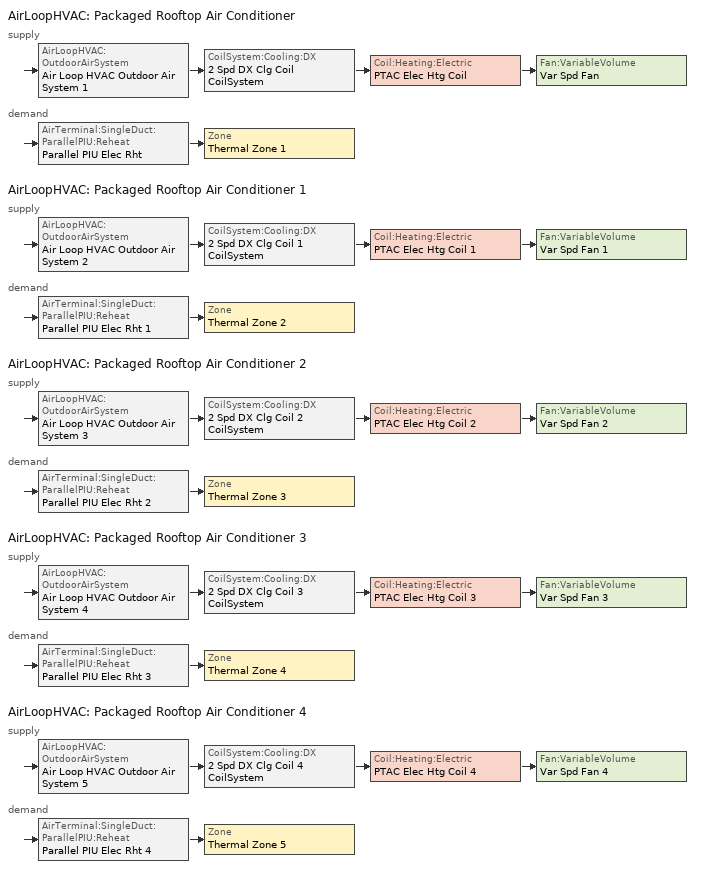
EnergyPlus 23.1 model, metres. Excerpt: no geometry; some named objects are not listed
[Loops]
AirLoopHVAC 'Packaged Rooftop Air Conditioner'
 supply: AirLoopHVAC:OutdoorAirSystem 'Air Loop HVAC Outdoor Air System 1' > CoilSystem:Cooling:DX '2 Spd DX Clg Coil CoilSystem' > Coil:Heating:Electric 'PTAC Elec Htg Coil' > Fan:VariableVolume 'Var Spd Fan'
 demand: AirTerminal:SingleDuct:ParallelPIU:Reheat 'Parallel PIU Elec Rht' > Zone 'Thermal Zone 1'
AirLoopHVAC 'Packaged Rooftop Air Conditioner 1'
 supply: AirLoopHVAC:OutdoorAirSystem 'Air Loop HVAC Outdoor Air System 2' > CoilSystem:Cooling:DX '2 Spd DX Clg Coil 1 CoilSystem' > Coil:Heating:Electric 'PTAC Elec Htg Coil 1' > Fan:VariableVolume 'Var Spd Fan 1'
 demand: AirTerminal:SingleDuct:ParallelPIU:Reheat 'Parallel PIU Elec Rht 1' > Zone 'Thermal Zone 2'
AirLoopHVAC 'Packaged Rooftop Air Conditioner 2'
 supply: AirLoopHVAC:OutdoorAirSystem 'Air Loop HVAC Outdoor Air System 3' > CoilSystem:Cooling:DX '2 Spd DX Clg Coil 2 CoilSystem' > Coil:Heating:Electric 'PTAC Elec Htg Coil 2' > Fan:VariableVolume 'Var Spd Fan 2'
 demand: AirTerminal:SingleDuct:ParallelPIU:Reheat 'Parallel PIU Elec Rht 2' > Zone 'Thermal Zone 3'
AirLoopHVAC 'Packaged Rooftop Air Conditioner 3'
 supply: AirLoopHVAC:OutdoorAirSystem 'Air Loop HVAC Outdoor Air System 4' > CoilSystem:Cooling:DX '2 Spd DX Clg Coil 3 CoilSystem' > Coil:Heating:Electric 'PTAC Elec Htg Coil 3' > Fan:VariableVolume 'Var Spd Fan 3'
 demand: AirTerminal:SingleDuct:ParallelPIU:Reheat 'Parallel PIU Elec Rht 3' > Zone 'Thermal Zone 4'
AirLoopHVAC 'Packaged Rooftop Air Conditioner 4'
 supply: AirLoopHVAC:OutdoorAirSystem 'Air Loop HVAC Outdoor Air System 5' > CoilSystem:Cooling:DX '2 Spd DX Clg Coil 4 CoilSystem' > Coil:Heating:Electric 'PTAC Elec Htg Coil 4' > Fan:VariableVolume 'Var Spd Fan 4'
 demand: AirTerminal:SingleDuct:ParallelPIU:Reheat 'Parallel PIU Elec Rht 4' > Zone 'Thermal Zone 5'
[ZoneControl:Thermostat] Temperature Difference Between Cutout And Setpoint {deltaC}=0
Name | Zone or ZoneList | Control Type Schedule | Control 1
Thermal Zone 1 Thermostat | Thermal Zone 1 | Thermal Zone 1 Thermostat Schedule | Thermostat Setpoint Dual Setpoint 1
Thermal Zone 2 Thermostat | Thermal Zone 2 | Thermal Zone 2 Thermostat Schedule | Thermostat Setpoint Dual Setpoint 2
Thermal Zone 3 Thermostat | Thermal Zone 3 | Thermal Zone 3 Thermostat Schedule | Thermostat Setpoint Dual Setpoint 3
Thermal Zone 4 Thermostat | Thermal Zone 4 | Thermal Zone 4 Thermostat Schedule | Thermostat Setpoint Dual Setpoint 4
Thermal Zone 5 Thermostat | Thermal Zone 5 | Thermal Zone 5 Thermostat Schedule | Thermostat Setpoint Dual Setpoint 5
[ThermostatSetpoint:DualSetpoint] Heating Setpoint Temperature Schedule=HAVC-HOT; Cooling Setpoint Temperature Schedule=HAVC-COOL
Thermostat Setpoint Dual Setpoint 1; Thermostat Setpoint Dual Setpoint 2; Thermostat Setpoint Dual Setpoint 3; Thermostat Setpoint Dual Setpoint 4; Thermostat Setpoint Dual Setpoint 5
[AirTerminal:SingleDuct:ParallelPIU:Reheat] Availability Schedule=Always On Discrete hvac_library; Maximum Primary Air Flow Rate {m3/s}=Autosize; Maximum Secondary Air Flow Rate {m3/s}=Autosize; Minimum Primary Air Flow Fraction=Autosize; Fan On Flow Fraction=Autosize; Maximum Hot Water or Steam Flow Rate {m3/s}=Autosize; Minimum Hot Water or Steam Flow Rate {m3/s}=0; Convergence Tolerance=0.001
Name | Fan | Reheat Coil
Parallel PIU Elec Rht | Parallel PIU Elec Rht Fan | Parallel PIU Elec Rht Coil
Parallel PIU Elec Rht 1 | Parallel PIU Elec Rht Fan 1 | Parallel PIU Elec Rht Coil 1
Parallel PIU Elec Rht 2 | Parallel PIU Elec Rht Fan 2 | Parallel PIU Elec Rht Coil 2
Parallel PIU Elec Rht 3 | Parallel PIU Elec Rht Fan 3 | Parallel PIU Elec Rht Coil 3
Parallel PIU Elec Rht 4 | Parallel PIU Elec Rht Fan 4 | Parallel PIU Elec Rht Coil 4
[Coil:Heating:Electric] Availability Schedule=Always On Discrete hvac_library; Efficiency=1; Nominal Capacity {W}=Autosize
Parallel PIU Elec Rht Coil; Parallel PIU Elec Rht Coil 1; Parallel PIU Elec Rht Coil 2; Parallel PIU Elec Rht Coil 3; Parallel PIU Elec Rht Coil 4; PTAC Elec Htg Coil; PTAC Elec Htg Coil 1; PTAC Elec Htg Coil 2; PTAC Elec Htg Coil 3; PTAC Elec Htg Coil 4
[Fan:ConstantVolume] Fan Total Efficiency=0.7; Pressure Rise {Pa}=300; Maximum Flow Rate {m3/s}=AutoSize; Motor Efficiency=0.9; Motor In Airstream Fraction=1
Name | Availability Schedule
Parallel PIU Elec Rht Fan | Medium Office Bldg Equip
Parallel PIU Elec Rht Fan 1 | Large Office Bldg Equip
Parallel PIU Elec Rht Fan 2 | Small Office Bldg Equip
Parallel PIU Elec Rht Fan 3 | always close1
Parallel PIU Elec Rht Fan 4 | always close2
[Zone equipment]
Thermal Zone 1: Parallel PIU Elec Rht
Thermal Zone 2: Parallel PIU Elec Rht 1
Thermal Zone 3: Parallel PIU Elec Rht 2
Thermal Zone 4: Parallel PIU Elec Rht 3
Thermal Zone 5: Parallel PIU Elec Rht 4
[Sizing:Zone] Zone Cooling Design Supply Air Temperature Input Method=SupplyAirTemperature; Zone Cooling Design Supply Air Temperature Difference {deltaC}=11.11; Zone Heating Design Supply Air Temperature Input Method=SupplyAirTemperature; Zone Heating Design Supply Air Temperature Difference {deltaC}=11.11; Zone Cooling Design Supply Air Humidity Ratio {kgWater/kgDryAir}=0.0085; Zone Heating Design Supply Air Humidity Ratio {kgWater/kgDryAir}=0.008; Cooling Design Air Flow Method=DesignDay; Cooling Design Air Flow Rate {m3/s}=0; Cooling Minimum Air Flow {m3/s}=0; Cooling Minimum Air Flow Fraction=0; Heating Design Air Flow Method=DesignDay; Heating Design Air Flow Rate {m3/s}=0; Heating Maximum Air Flow {m3/s}=0.141576; Heating Maximum Air Flow Fraction=0.3; Account for Dedicated Outdoor Air System=No; Zone Load Sizing Method=Sensible Load Only No Latent Load; Zone Latent Cooling Design Supply Air Humidity Ratio Input Method=HumidityRatioDifference; Zone Cooling Design Supply Air Humidity Ratio Difference {kgWater/kgDryAir}=0.005; Zone Latent Heating Design Supply Air Humidity Ratio Input Method=HumidityRatioDifference; Zone Humidification Design Supply Air Humidity Ratio Difference {kgWater/kgDryAir}=0.005
Name | Zone Cooling Design Supply Air Temperature {C} | Zone Heating Design Supply Air Temperature {C} | Design Specification Outdoor Air Object | Cooling Minimum Air Flow per Zone Floor Area {m3/s-m2} | Heating Maximum Air Flow per Zone Floor Area {m3/s-m2}
Thermal Zone 1 | 16 | 30 | Thermal Zone 1 DSOA Space List | 0.000856 | 0.00425
Thermal Zone 2 | 16 | 32 | Thermal Zone 2 DSOA Space List | 0.000762 | 0.00526
Thermal Zone 3 | 14 | 28 | Thermal Zone 3 DSOA Space List | 0.0006 | 0.003
Thermal Zone 4 | 18 | 26 | Thermal Zone 4 DSOA Space List | 0.0005 | 0.002032
Thermal Zone 5 | 18 | 26 | Thermal Zone 5 DSOA Space List | 0.0005 | 0.002032
[Controller:MechanicalVentilation] Availability Schedule=Always On Discrete; Demand Controlled Ventilation=No; System Outdoor Air Method=ZoneSum
Name | Zone or ZoneList Name 1 | Design Specification Outdoor Air Object Name 1
Controller Mechanical Ventilation 1 | Thermal Zone 1 | 189.1-2009 - Office - IT_Room - CZ1-3 Ventilation
Controller Mechanical Ventilation 2 | Thermal Zone 2 | 189.1-2009 - Office - OpenOffice - CZ4-8 Ventilation
Controller Mechanical Ventilation 3 | Thermal Zone 3 | 189.1-2009 - Office - BreakRoom - CZ1-3 Ventilation
Controller Mechanical Ventilation 4 | Thermal Zone 4 | 189.1-2009 - Office - Lobby - CZ1-3 Ventilation
Controller Mechanical Ventilation 5 | Thermal Zone 5 | 189.1-2009 - Office - Lobby - CZ4-8 Ventilation
[DesignSpecification:OutdoorAir] Outdoor Air Method=Sum; Outdoor Air Flow per Zone {m3/s}=0; Outdoor Air Flow Air Changes per Hour {1/hr}=0
Name | Outdoor Air Flow per Person {m3/s-person} | Outdoor Air Flow per Zone Floor Area {m3/s-m2}
189.1-2009 - Office - IT_Room - CZ1-3 Ventilation | 0 | 0.000254
189.1-2009 - Office - OpenOffice - CZ4-8 Ventilation | 0.00943895 | 0
189.1-2009 - Office - BreakRoom - CZ1-3 Ventilation; 189.1-2009 - Office - Lobby - CZ1-3 Ventilation; 189.1-2009 - Office - Lobby - CZ4-8 Ventilation | 0.00707921 | 0
[DesignSpecification:OutdoorAir:SpaceList]
Thermal Zone 1 DSOA Space List: Space Name 1=Space 101; Space Design Specification Outdoor Air Object Name 1=189.1-2009 - Office - IT_Room - CZ1-3 Ventilation; Space Name 2=Space 103; Space Design Specification Outdoor Air Object Name 2=189.1-2009 - Office - IT_Room - CZ1-3 Ventilation; Space Name 3=Space 105; Space Design Specification Outdoor Air Object Name 3=189.1-2009 - Office - IT_Room - CZ1-3 Ventilation; Space Name 4=Space 107; Space Design Specification Outdoor Air Object Name 4=189.1-2009 - Office - IT_Room - CZ1-3 Ventilation
Thermal Zone 2 DSOA Space List: Space Name 1=Space 108; Space Design Specification Outdoor Air Object Name 1=189.1-2009 - Office - OpenOffice - CZ4-8 Ventilation; Space Name 2=Space 109; Space Design Specification Outdoor Air Object Name 2=189.1-2009 - Office - OpenOffice - CZ4-8 Ventilation; Space Name 3=Space 111; Space Design Specification Outdoor Air Object Name 3=189.1-2009 - Office - OpenOffice - CZ4-8 Ventilation; Space Name 4=Space 112; Space Design Specification Outdoor Air Object Name 4=189.1-2009 - Office - OpenOffice - CZ4-8 Ventilation; Space Name 5=Space 113; Space Design Specification Outdoor Air Object Name 5=189.1-2009 - Office - OpenOffice - CZ4-8 Ventilation; Space Name 6=Space 114; Space Design Specification Outdoor Air Object Name 6=189.1-2009 - Office - OpenOffice - CZ4-8 Ventilation; Space Name 7=Space 115; Space Design Specification Outdoor Air Object Name 7=189.1-2009 - Office - OpenOffice - CZ4-8 Ventilation; Space Name 8=Space 116; Space Design Specification Outdoor Air Object Name 8=189.1-2009 - Office - OpenOffice - CZ4-8 Ventilation; Space Name 9=Space 117; Space Design Specification Outdoor Air Object Name 9=189.1-2009 - Office - OpenOffice - CZ4-8 Ventilation; Space Name 10=Space 118; Space Design Specification Outdoor Air Object Name 10=189.1-2009 - Office - OpenOffice - CZ4-8 Ventilation
Thermal Zone 3 DSOA Space List: Space Name 1=Space 106; Space Design Specification Outdoor Air Object Name 1=189.1-2009 - Office - BreakRoom - CZ1-3 Ventilation
Thermal Zone 4 DSOA Space List: Space Name 1=Space 119; Space Design Specification Outdoor Air Object Name 1=189.1-2009 - Office - Lobby - CZ1-3 Ventilation; Space Name 2=Space 120; Space Design Specification Outdoor Air Object Name 2=189.1-2009 - Office - Lobby - CZ1-3 Ventilation
Thermal Zone 5 DSOA Space List: Space Name 1=Space 121; Space Design Specification Outdoor Air Object Name 1=189.1-2009 - Office - Lobby - CZ4-8 Ventilation; Space Name 2=Space 122; Space Design Specification Outdoor Air Object Name 2=189.1-2009 - Office - Lobby - CZ4-8 Ventilation
[AirLoopHVAC] Design Supply Air Flow Rate {m3/s}=AutoSize; Design Return Air Flow Fraction of Supply Air Flow=1
Packaged Rooftop Air Conditioner; Packaged Rooftop Air Conditioner 1; Packaged Rooftop Air Conditioner 2; Packaged Rooftop Air Conditioner 3; Packaged Rooftop Air Conditioner 4
[Sizing:System] Type of Load to Size On=Sensible; Design Outdoor Air Flow Rate {m3/s}=Autosize; Central Heating Maximum System Air Flow Ratio=1; Preheat Design Temperature {C}=7; Preheat Design Humidity Ratio {kgWater/kgDryAir}=0.008; Precool Design Temperature {C}=12.8; Precool Design Humidity Ratio {kgWater/kgDryAir}=0.008; Central Cooling Design Supply Air Temperature {C}=12.8; Central Heating Design Supply Air Temperature {C}=40; Type of Zone Sum to Use=NonCoincident; 100% Outdoor Air in Cooling=No; 100% Outdoor Air in Heating=No; Central Cooling Design Supply Air Humidity Ratio {kgWater/kgDryAir}=0.0085; Central Heating Design Supply Air Humidity Ratio {kgWater/kgDryAir}=0.008; Cooling Supply Air Flow Rate Method=DesignDay; Cooling Supply Air Flow Rate {m3/s}=0; Cooling Supply Air Flow Rate Per Floor Area {m3/s-m2}=0.00996765; Cooling Fraction of Autosized Cooling Supply Air Flow Rate=1; Cooling Supply Air Flow Rate Per Unit Cooling Capacity {m3/s-W}=3.94755e-05; Heating Supply Air Flow Rate Method=DesignDay; Heating Supply Air Flow Rate {m3/s}=0; Heating Supply Air Flow Rate Per Floor Area {m3/s-m2}=0.00996765; Heating Fraction of Autosized Heating Supply Air Flow Rate=1; Heating Fraction of Autosized Cooling Supply Air Flow Rate=1; Heating Supply Air Flow Rate Per Unit Heating Capacity {m3/s-W}=3.15882e-05; System Outdoor Air Method=ZoneSum; Zone Maximum Outdoor Air Fraction=1; Cooling Design Capacity Method=CoolingDesignCapacity; Cooling Design Capacity {W}=Autosize; Cooling Design Capacity Per Floor Area {W/m2}=234.7; Fraction of Autosized Cooling Design Capacity=1; Heating Design Capacity Method=HeatingDesignCapacity; Heating Design Capacity {W}=Autosize; Heating Design Capacity Per Floor Area {W/m2}=157; Fraction of Autosized Heating Design Capacity=1; Central Cooling Capacity Control Method=OnOff; Occupant Diversity=Autosize
Packaged Rooftop Air Conditioner; Packaged Rooftop Air Conditioner 1; Packaged Rooftop Air Conditioner 2; Packaged Rooftop Air Conditioner 3; Packaged Rooftop Air Conditioner 4
[Controller:OutdoorAir] Minimum Outdoor Air Flow Rate {m3/s}=0; Maximum Outdoor Air Flow Rate {m3/s}=Autosize; Economizer Control Type=NoEconomizer; Economizer Control Action Type=ModulateFlow; Economizer Maximum Limit Dry-Bulb Temperature {C}=28; Economizer Maximum Limit Enthalpy {J/kg}=64000; Economizer Minimum Limit Dry-Bulb Temperature {C}=-100; Lockout Type=NoLockout; Minimum Limit Type=FixedMinimum; High Humidity Control=No; Control High Indoor Humidity Based on Outdoor Humidity Ratio=Yes; Heat Recovery Bypass Control Type=BypassWhenWithinEconomizerLimits
Name | Mechanical Ventilation Controller
Controller Outdoor Air 1 | Controller Mechanical Ventilation 1
Controller Outdoor Air 2 | Controller Mechanical Ventilation 2
Controller Outdoor Air 3 | Controller Mechanical Ventilation 3
Controller Outdoor Air 4 | Controller Mechanical Ventilation 4
Controller Outdoor Air 5 | Controller Mechanical Ventilation 5
[SetpointManager:MixedAir] Control Variable=Temperature
Node 11 OS Default SPM; Node 12 OS Default SPM; Node 13 OS Default SPM; Node 24 OS Default SPM; Node 25 OS Default SPM; Node 26 OS Default SPM; Node 35 OS Default SPM; Node 36 OS Default SPM; Node 37 OS Default SPM; Node 52 OS Default SPM; Node 53 OS Default SPM; Node 54 OS Default SPM; Node 63 OS Default SPM; Node 64 OS Default SPM; Node 65 OS Default SPM
[CoilSystem:Cooling:DX] Availability Schedule=Always On Discrete hvac_library
Name | Cooling Coil
2 Spd DX Clg Coil CoilSystem | 2 Spd DX Clg Coil
2 Spd DX Clg Coil 1 CoilSystem | 2 Spd DX Clg Coil 1
2 Spd DX Clg Coil 2 CoilSystem | 2 Spd DX Clg Coil 2
2 Spd DX Clg Coil 3 CoilSystem | 2 Spd DX Clg Coil 3
2 Spd DX Clg Coil 4 CoilSystem | 2 Spd DX Clg Coil 4
[Coil:Cooling:DX:TwoSpeed] Availability Schedule=Always On Discrete hvac_library; High Speed Gross Rated Total Cooling Capacity {W}=Autosize; High Speed Rated Sensible Heat Ratio=Autosize; High Speed Gross Rated Cooling COP {W/W}=3; High Speed Rated Air Flow Rate {m3/s}=Autosize; Unit Internal Static Air Pressure {Pa}=773.3; Total Cooling Capacity Function of Temperature Curve=OS:Curve:Biquadratic 25; Total Cooling Capacity Function of Flow Fraction Curve=OS:Curve:Quadratic 20; Energy Input Ratio Function of Temperature Curve=OS:Curve:Biquadratic 22; Energy Input Ratio Function of Flow Fraction Curve=OS:Curve:Quadratic 21; Part Load Fraction Correlation Curve=OS:Curve:Quadratic 22; Low Speed Gross Rated Total Cooling Capacity {W}=Autosize; Low Speed Gross Rated Sensible Heat Ratio=0.69; Low Speed Gross Rated Cooling COP {W/W}=3; Low Speed Rated Air Flow Rate {m3/s}=Autosize; Low Speed Total Cooling Capacity Function of Temperature Curve=OS:Curve:Biquadratic 23; Low Speed Energy Input Ratio Function of Temperature Curve=OS:Curve:Biquadratic 24; Condenser Type=AirCooled; Minimum Outdoor Dry-Bulb Temperature for Compressor Operation {C}=-25; High Speed Evaporative Condenser Effectiveness=0; High Speed Evaporative Condenser Air Flow Rate {m3/s}=Autosize; High Speed Evaporative Condenser Pump Rated Power Consumption {W}=Autosize; Low Speed Evaporative Condenser Effectiveness=0; Low Speed Evaporative Condenser Air Flow Rate {m3/s}=Autosize; Low Speed Evaporative Condenser Pump Rated Power Consumption {W}=Autosize; Basin Heater Capacity {W/K}=10; Basin Heater Setpoint Temperature {C}=2
2 Spd DX Clg Coil; 2 Spd DX Clg Coil 1; 2 Spd DX Clg Coil 2; 2 Spd DX Clg Coil 3; 2 Spd DX Clg Coil 4
[Fan:VariableVolume] Fan Total Efficiency=0.6045; Pressure Rise {Pa}=500; Maximum Flow Rate {m3/s}=AutoSize; Fan Power Minimum Flow Rate Input Method=FixedFlowRate; Fan Power Minimum Flow Fraction=0; Fan Power Minimum Air Flow Rate {m3/s}=0; Motor Efficiency=0.93; Motor In Airstream Fraction=1; Fan Power Coefficient 1=0.0407599; Fan Power Coefficient 2=0.088045; Fan Power Coefficient 3=-0.0729261; Fan Power Coefficient 4=0.94374; Fan Power Coefficient 5=0
Name | Availability Schedule
Var Spd Fan | Medium Office Bldg Equip
Var Spd Fan 1 | Large Office Bldg Equip
Var Spd Fan 2 | Small Office Bldg Equip
Var Spd Fan 3 | always close1
Var Spd Fan 4 | always close2
[SetpointManager:SingleZone:Reheat] Control Variable=Temperature; Minimum Supply Air Temperature {C}=-99; Maximum Supply Air Temperature {C}=99
Name | Control Zone
Setpoint Manager Single Zone Reheat 1 | Thermal Zone 1
Setpoint Manager Single Zone Reheat 2 | Thermal Zone 2
Setpoint Manager Single Zone Reheat 3 | Thermal Zone 3
Setpoint Manager Single Zone Reheat 4 | Thermal Zone 4
Setpoint Manager Single Zone Reheat 5 | Thermal Zone 5
[Schedule:Day:Interval]
Large Office HtgSetp Rule 1 Day Schedule 1: No, 06:00, 15.6, 20:00, 21, 24:00, 16.3631
Large Office HtgSetp Default Schedule 1: No, 06:00, 16, 22:00, 21, 24:00, 15.6
Large Office HtgSetp Rule 2 Day Schedule 1: No, 06:00, 15.6, 18:00, 21, 24:00, 15.6
Large Office HtgSetp Summer Design Day 1: No, 24:00, 17.1297
Large Office HtgSetp Winter Design Day 1: No, 04:00, 18.0462, 22:00, 21, 24:00, 18.50775
Large Office ClgSetp Rule 1 Day Schedule 1: No, 06:00, 26.7, 17:00, 24.4638, 24:00, 26.7
Large Office ClgSetp Default Schedule 1: No, 06:00, 30, 22:00, 24, 24:00, 30
Large Office ClgSetp Rule 2 Day Schedule 1: No, 06:00, 26.7, 18:00, 24, 24:00, 26.7
Large Office ClgSetp Summer Design Day 1: No, 06:00, 26.7, 22:00, 21.4188, 24:00, 26.7
Large Office ClgSetp Winter Design Day 1: No, 24:00, 26.7
Medium Office Bldg Equip Rule 1 Day Schedule; Large Office Bldg Equip Rule 1 Day Schedule; Small Office Bldg Equip Rule 1 Day Schedule: No, 24:00, 0.3
Medium Office Bldg Equip Default Schedule: No, 08:00, 0.4, 12:00, 0.841762, 13:00, 0.8, 17:00, 0.870333, 18:00, 0.8, 20:00, 0.6, 22:00, 0.5, 24:00, 0.4
Medium Office Bldg Equip Rule 2 Day Schedule; Large Office Bldg Equip Rule 2 Day Schedule: No, 06:00, 0.3, 08:00, 0.4, 14:00, 0.5, 17:00, 0.35, 24:00, 0.3
Medium Office Bldg Equip Summer Design Day; Large Office Bldg Equip Summer Design Day; Small Office Bldg Equip Summer Design Day; Office Infil Quarter On Rule 1 Day Schedule 1; Office Infil Quarter On Rule 1 Day Schedule 2: No, 24:00, 1
Medium Office Bldg Equip Winter Design Day; Large Office Bldg Equip Winter Design Day; Small Office Bldg Equip Winter Design Day: No, 24:00, 0
Large Office Bldg Equip Default Schedule: No, 08:00, 0.4, 12:00, 0.9, 13:00, 0.865937, 17:00, 0.9, 18:00, 0.8, 20:00, 0.6, 22:00, 0.5, 24:00, 0.4
Small Office Bldg Equip Default Schedule: No, 08:00, 0.4, 12:00, 0.69671, 13:00, 0.703304, 17:00, 0.69671, 18:00, 0.5, 24:00, 0.4
Small Office Bldg Equip Rule 2 Day Schedule: No, 06:00, 0.3, 08:00, 0.4, 12:00, 0.5, 17:00, 0.35, 24:00, 0.3
Office Infil Quarter On Default Schedule 1: No, 08:00, 0.0022209, 20:00, 0.573636, 24:00, 0
Office Infil Quarter On Rule 2 Day Schedule 1; Office Infil Quarter On Winter Design Day 1; Office Infil Quarter On Rule 2 Day Schedule 2; Office Infil Quarter On Winter Design Day 2: No, 06:00, 1, 18:00, 0.25, 24:00, 1
Office Infil Quarter On Summer Design Day 1; Office Infil Quarter On Summer Design Day 2: No, 06:00, 1, 22:00, 0.25, 24:00, 1
Office Infil Quarter On Default Schedule 2: No, 08:00, 0.0022209, 20:00, 0.0505714, 24:00, 0
[Schedule:Week:Daily]
HAVC-HOT Week Rule - Jan1-Dec31: Large Office HtgSetp Rule 1 Day Schedule 1, Large Office HtgSetp Default Schedule 1, Large Office HtgSetp Default Schedule 1, Large Office HtgSetp Default Schedule 1, Large Office HtgSetp Default Schedule 1, Large Office HtgSetp Default Schedule 1, Large Office HtgSetp Rule 2 Day Schedule 1, Large Office HtgSetp Default Schedule 1, Large Office HtgSetp Summer Design Day 1, Large Office HtgSetp Winter Design Day 1, Large Office HtgSetp Default Schedule 1, Large Office HtgSetp Default Schedule 1
HAVC-COOL Week Rule - Jan1-Dec31: Large Office ClgSetp Rule 1 Day Schedule 1, Large Office ClgSetp Default Schedule 1, Large Office ClgSetp Default Schedule 1, Large Office ClgSetp Default Schedule 1, Large Office ClgSetp Default Schedule 1, Large Office ClgSetp Default Schedule 1, Large Office ClgSetp Rule 2 Day Schedule 1, Large Office ClgSetp Default Schedule 1, Large Office ClgSetp Summer Design Day 1, Large Office ClgSetp Winter Design Day 1, Large Office ClgSetp Default Schedule 1, Large Office ClgSetp Default Schedule 1
Medium Office Bldg Equip Week Rule - Jan1-Dec31: Medium Office Bldg Equip Rule 1 Day Schedule, Medium Office Bldg Equip Default Schedule, Medium Office Bldg Equip Default Schedule, Medium Office Bldg Equip Default Schedule, Medium Office Bldg Equip Default Schedule, Medium Office Bldg Equip Default Schedule, Medium Office Bldg Equip Rule 2 Day Schedule, Medium Office Bldg Equip Default Schedule, Medium Office Bldg Equip Summer Design Day, Medium Office Bldg Equip Winter Design Day, Medium Office Bldg Equip Default Schedule, Medium Office Bldg Equip Default Schedule
Large Office Bldg Equip Week Rule - Jan1-Dec31: Large Office Bldg Equip Rule 1 Day Schedule, Large Office Bldg Equip Default Schedule, Large Office Bldg Equip Default Schedule, Large Office Bldg Equip Default Schedule, Large Office Bldg Equip Default Schedule, Large Office Bldg Equip Default Schedule, Large Office Bldg Equip Rule 2 Day Schedule, Large Office Bldg Equip Default Schedule, Large Office Bldg Equip Summer Design Day, Large Office Bldg Equip Winter Design Day, Large Office Bldg Equip Default Schedule, Large Office Bldg Equip Default Schedule
Small Office Bldg Equip Week Rule - Jan1-Dec31: Small Office Bldg Equip Rule 1 Day Schedule, Small Office Bldg Equip Default Schedule, Small Office Bldg Equip Default Schedule, Small Office Bldg Equip Default Schedule, Small Office Bldg Equip Default Schedule, Small Office Bldg Equip Default Schedule, Small Office Bldg Equip Rule 2 Day Schedule, Small Office Bldg Equip Default Schedule, Small Office Bldg Equip Summer Design Day, Small Office Bldg Equip Winter Design Day, Small Office Bldg Equip Default Schedule, Small Office Bldg Equip Default Schedule
always close1 Week Rule - Jan1-Dec31: Office Infil Quarter On Rule 1 Day Schedule 1, Office Infil Quarter On Default Schedule 1, Office Infil Quarter On Default Schedule 1, Office Infil Quarter On Default Schedule 1, Office Infil Quarter On Default Schedule 1, Office Infil Quarter On Default Schedule 1, Office Infil Quarter On Rule 2 Day Schedule 1, Office Infil Quarter On Default Schedule 1, Office Infil Quarter On Summer Design Day 1, Office Infil Quarter On Winter Design Day 1, Office Infil Quarter On Default Schedule 1, Office Infil Quarter On Default Schedule 1
always close2 Week Rule - Jan1-Dec31: Office Infil Quarter On Rule 1 Day Schedule 2, Office Infil Quarter On Default Schedule 2, Office Infil Quarter On Default Schedule 2, Office Infil Quarter On Default Schedule 2, Office Infil Quarter On Default Schedule 2, Office Infil Quarter On Default Schedule 2, Office Infil Quarter On Rule 2 Day Schedule 2, Office Infil Quarter On Default Schedule 2, Office Infil Quarter On Summer Design Day 2, Office Infil Quarter On Winter Design Day 2, Office Infil Quarter On Default Schedule 2, Office Infil Quarter On Default Schedule 2
[Schedule:Year]
HAVC-HOT: HAVC-HOT Week Rule - Jan1-Dec31, 1, 1, 12, 31
HAVC-COOL: HAVC-COOL Week Rule - Jan1-Dec31, 1, 1, 12, 31
Medium Office Bldg Equip: Medium Office Bldg Equip Week Rule - Jan1-Dec31, 1, 1, 12, 31
Large Office Bldg Equip: Large Office Bldg Equip Week Rule - Jan1-Dec31, 1, 1, 12, 31
Small Office Bldg Equip: Small Office Bldg Equip Week Rule - Jan1-Dec31, 1, 1, 12, 31
always close1: always close1 Week Rule - Jan1-Dec31, 1, 1, 12, 31
always close2: always close2 Week Rule - Jan1-Dec31, 1, 1, 12, 31
[Schedule:Compact]
Thermal Zone 1 Thermostat Schedule; Thermal Zone 2 Thermostat Schedule; Thermal Zone 3 Thermostat Schedule; Thermal Zone 4 Thermostat Schedule; Thermal Zone 5 Thermostat Schedule: Through: 12/31, For: AllDays, Until: 24:00, 4
[Schedule:Constant] Hourly Value=1
Always On Discrete hvac_library; Always On Discrete
[Curve:Biquadratic] Minimum Value of x {BasedOnField A2}=17; Maximum Value of x {BasedOnField A2}=22; Minimum Value of y {BasedOnField A3}=13; Maximum Value of y {BasedOnField A3}=46
Name | Coefficient1 Constant | Coefficient2 x | Coefficient3 x**2 | Coefficient4 y | Coefficient5 y**2 | Coefficient6 x*y
OS:Curve:Biquadratic 25; OS:Curve:Biquadratic 23 | 0.42415 | 0.04426 | -0.00042 | 0.00333 | -8e-05 | -0.00021
OS:Curve:Biquadratic 22; OS:Curve:Biquadratic 24 | 1.23649 | -0.02431 | 0.00057 | -0.01434 | 0.00063 | -0.00038
[Curve:Quadratic]
Name | Coefficient1 Constant | Coefficient2 x | Coefficient3 x**2 | Minimum Value of x {BasedOnField A2} | Maximum Value of x {BasedOnField A2}
OS:Curve:Quadratic 20 | 0.77136 | 0.34053 | -0.11088 | 0.75918 | 1.13877
OS:Curve:Quadratic 21 | 1.2055 | -0.32953 | 0.12308 | 0.75918 | 1.13877
OS:Curve:Quadratic 22 | 0.771 | 0.229 | 0 | 0 | 1
